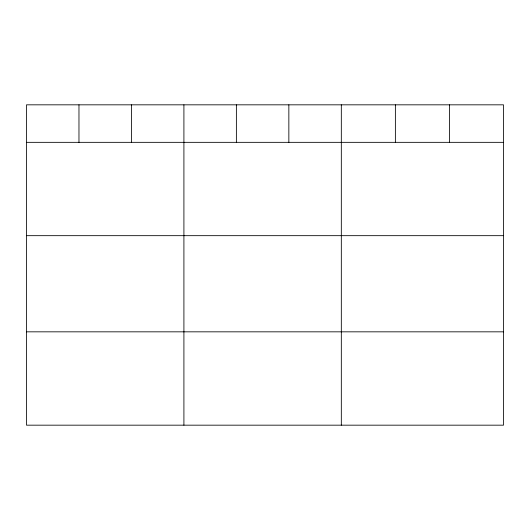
<?xml version="1.0" encoding="UTF-8"?>
<svg xmlns="http://www.w3.org/2000/svg" width="530" height="530" viewBox="0 0 530 530"><rect width="100%" height="100%" fill="white"/><g stroke="black" fill="none" stroke-linecap="round" stroke-linejoin="round"><path stroke-width="0.79" d="M503.5 142.338L503.5 425.173L26.5 425.173L26.5 104.827L503.5 104.827L503.5 142.338L26.5 142.338M26.5 235.671L503.5 235.671M26.5 331.833L503.5 331.833M449.44 104.827L449.44 142.338M395.38 104.827L395.38 142.338M341.32 104.827L341.32 425.173M288.85 104.827L288.85 142.338M236.38 104.827L236.38 142.338M183.91 104.827L183.91 425.173M131.44 104.827L131.44 142.338M78.97 104.827L78.97 142.338"/></g></svg>
